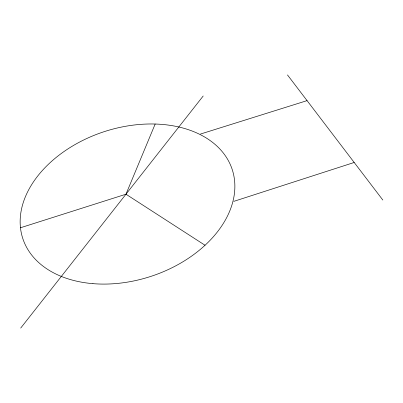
<?xml version="1.0" encoding="UTF-8"?>
<svg xmlns="http://www.w3.org/2000/svg" width="403" height="403" viewBox="0 0 403 403"><rect width="100%" height="100%" fill="white"/><g stroke="black" fill="none" stroke-linecap="round" stroke-linejoin="round"><path stroke-width="0.6" d="M20.472 227.76L125.968 194.211L155.175 124.013M20.689 328.102L203.223 95.964M233.831 201.359L354.197 162.469M200.523 134.033L307.066 100.629M125.968 194.211L205.026 245.251M287.455 74.898L382.85 200.069M92.932 283.652A110.251 76.036 -18.3 0 0 232.813 171.466A110.251 76.036 -18.3 0 0 56.773 156.953A110.251 76.036 -18.3 0 0 92.932 283.652"/></g></svg>
